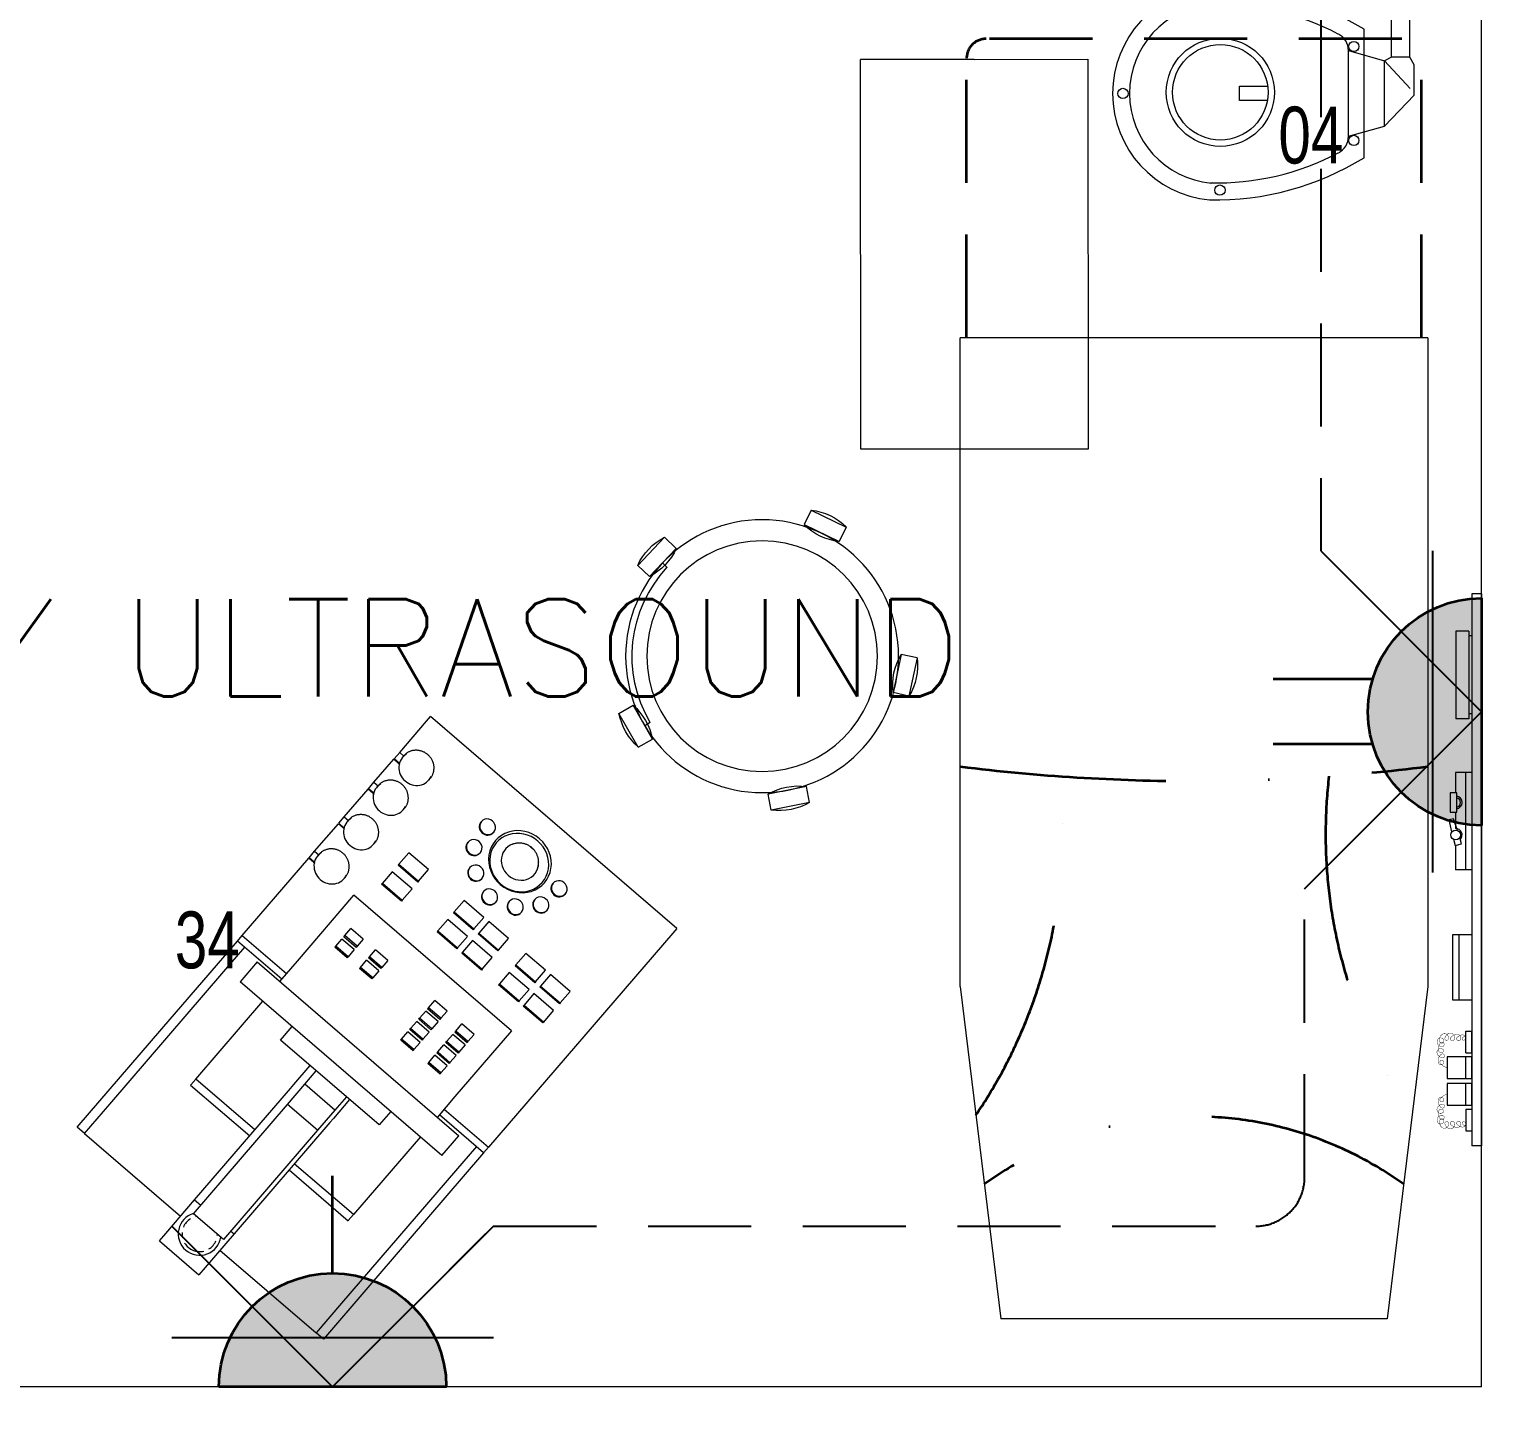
# Model space of a CAD drawing. Header units: inches. Extents: x -12418 to 57169, y -29325 to 19878.
# Drawn here: x 33714 to 35955, y -10251 to -8127 of the extents above; entities that cross this region are included whole.
import ezdxf
from ezdxf import colors
from ezdxf.entities.mleader import LeaderData, LeaderLine
from ezdxf.enums import TextEntityAlignment as Align
from ezdxf.math import Vec2, Vec3

# ---------------------------------------------------------------- set-up
doc = ezdxf.new("R2010")
doc.units = ezdxf.units.IN
doc.header["$LTSCALE"] = 25
doc.header["$MEASUREMENT"] = 0
for name, pattern in [('00-Ground Floor$0$HIDDEN', [9.525, 6.35, -3.175]), ('DASHDOT', [25.4, 12.7, -6.35, 0, -6.35]), ('HIDDEN', [9.525, 6.35, -3.175])]:
    doc.linetypes.add(name, pattern=pattern)
doc.layers.get('0').update_dxf_attribs({"color": 8})
doc.layers.get('Defpoints').update_dxf_attribs({"color": 8})
for name, color, linetype, lineweight in [('00-Ground Floor$0$72_EGR_BASE_TEXT', 252, 'Continuous', 5), ('00-Ground Floor$0$72_EGR_EQP_TAG', 142, 'Continuous', 5), ('00-Ground Floor$0$LOADING', 253, 'Continuous', 5), ('00-Ground Floor$0$Walls', 251, 'Continuous', 5), ('E-LITE-CLNG-CNDT', 6, 'DASHDOT', 35), ('E-LITE-EXIT-NUMB', 6, 'Continuous', 25), ('E-POWR-FLOR-CNDT', 6, 'HIDDEN', 25), ('E-POWR-TEXT @ 100', 6, 'Continuous', 25), ('E-POWR-WALL @ 100', 4, 'Continuous', 35)]:
    doc.layers.add(name, color=color, linetype=linetype, lineweight=lineweight)
doc.styles.add('00-Ground Floor$0$SIMPLEX', font='SIMPLEX.shx', dxfattribs={"height": 150})
doc.styles.add('00-Ground Floor$0$X3G_ENTITY_257CFD', font='swisscl.ttf', dxfattribs={"height": 200})
doc.styles.add('DC_Elc_Romans', font='elc_romans.shx', dxfattribs={"width": 0.7})
doc.styles.add('DC_Simplex', font='SIMPLEX.shx', dxfattribs={"width": 0.7})

# ---------------------------------------------------------------- blocks, each defined once
blk = doc.blocks.new('00-Ground Floor$0$ME15657-P')
for p, q in [((0.04, 0.8841), (-0.04, 0.8841)), ((-0.04, 0.8691), (-0.04, 0.8841)), ((0.04, 0.8841), (0.04, 0.8691)), ((-0.04, 0.8009), (-0.04, 0.8691)), ((0.04, 0.8691), (0.04, 0.8009)), ((-0.25, 0.6341), (-0.25, 0.8341)), ((-0.25, 0.8341), (-0.235, 0.8341)), ((-0.04, 0.8341), (-0.235, 0.8341)), ((-0.235, 0.7741), (-0.235, 0.8341)), ((0.235, 0.8341), (0.04, 0.8341)), ((0.235, 0.8341), (0.235, 0.7741)), ((0.235, 0.8341), (0.25, 0.8341)), ((0.25, 0.8341), (0.25, 0.6341)), ((-0.0335, 0.5963), (-0.0335, 0.8182)), ((-0.0335, 0.8182), (0.0275, 0.8182)), ((0.0275, 0.8182), (0.0275, 0.5963)), ((-0.04, 0.5746), (-0.04, 0.8009)), ((-0.0335, 0.8009), (-0.04, 0.8009)), ((0.04, 0.8009), (0.0275, 0.8009)), ((0.04, 0.8009), (0.04, 0.5746)), ((-0.235, 0.5052), (-0.235, 0.7741)), ((0.235, 0.7741), (0.235, 0.5052)), ((-0.04, 0.671), (-0.16, 0.671)), ((-0.16, 0.6707), (-0.16, 0.671)), ((-0.16, 0.6587), (-0.16, 0.6707)), ((-0.16, 0.5007), (-0.16, 0.6587)), ((-0.16, 0.6587), (-0.04, 0.6587)), ((0.16, 0.671), (0.04, 0.671)), ((0.04, 0.6587), (0.16, 0.6587)), ((0.16, 0.671), (0.16, 0.6707)), ((0.16, 0.6707), (0.16, 0.6587)), ((0.16, 0.6587), (0.16, 0.5007)), ((-0.25, 0.4559), (-0.25, 0.6341)), ((0.25, 0.6341), (0.25, 0.4559)), ((-0.0335, 0.5553), (-0.0335, 0.5963)), ((-0.0335, 0.5963), (0.0275, 0.5963)), ((0.0275, 0.5963), (0.0275, 0.5553)), ((-0.04, 0.5665), (-0.04, 0.5746)), ((-0.04, 0.5283), (-0.04, 0.5665)), ((0.04, 0.5746), (0.04, 0.5665)), ((0.04, 0.5665), (0.04, 0.5283)), ((-0.0335, 0.5283), (-0.0335, 0.5553)), ((-0.0335, 0.5553), (0.0275, 0.5553)), ((0.0275, 0.5553), (0.0275, 0.5283)), ((-0.1, 0.5007), (-0.1, 0.5283)), ((-0.1, 0.5283), (0.1, 0.5283)), ((0.1, 0.5283), (0.1, 0.5007)), ((-0.235, 0.4556), (-0.235, 0.5052)), ((-0.2039, 0.5007), (0.2061, 0.5007)), ((-0.2039, 0.5007), (-0.2039, 0.4607)), ((0.2061, 0.4607), (0.2061, 0.5007)), ((0.235, 0.5052), (0.235, 0.4556)), ((-0.25, 0.4445), (-0.25, 0.4559)), ((-0.25, 0.4559), (-0.16, 0.4559)), ((0.2061, 0.4607), (-0.2039, 0.4607)), ((-0.16, 0.4191), (-0.16, 0.4606)), ((0.16, 0.4606), (0.16, 0.4191)), ((0.16, 0.4559), (0.25, 0.4559)), ((0.25, 0.4559), (0.25, 0.4445)), ((-0.25, 0.0096), (-0.25, 0.4445)), ((-0.16, 0.4445), (-0.25, 0.4445)), ((0.25, 0.4445), (0.16, 0.4445)), ((0.25, 0.4445), (0.25, 0.2877)), ((-0.16, 0.2855), (-0.16, 0.4191)), ((-0.12, 0.4055), (-0.12, 0.4076)), ((-0.12, 0.4076), (-0.095, 0.4076)), ((-0.12, 0.391), (-0.12, 0.4055)), ((-0.12, 0.4055), (-0.095, 0.4055)), ((-0.095, 0.4076), (-0.095, 0.4055)), ((-0.095, 0.4055), (-0.095, 0.391)), ((-0.065, 0.4055), (-0.065, 0.4076)), ((-0.065, 0.4076), (-0.04, 0.4076)), ((-0.065, 0.391), (-0.065, 0.4055)), ((-0.065, 0.4055), (-0.04, 0.4055)), ((-0.04, 0.4076), (-0.04, 0.4055)), ((-0.04, 0.4055), (-0.04, 0.391)), ((0.16, 0.4191), (0.16, 0.2855)), ((-0.12, 0.391), (-0.095, 0.391)), ((-0.12, 0.3843), (-0.12, 0.3864)), ((-0.12, 0.3864), (-0.095, 0.3864)), ((-0.12, 0.3698), (-0.12, 0.3843)), ((-0.12, 0.3843), (-0.095, 0.3843)), ((-0.095, 0.3864), (-0.095, 0.3843)), ((-0.095, 0.3843), (-0.095, 0.3698)), ((-0.065, 0.391), (-0.04, 0.391)), ((-0.065, 0.3843), (-0.065, 0.3864)), ((-0.065, 0.3864), (-0.04, 0.3864)), ((-0.065, 0.3698), (-0.065, 0.3843)), ((-0.065, 0.3843), (-0.04, 0.3843)), ((-0.04, 0.3864), (-0.04, 0.3843)), ((-0.04, 0.3843), (-0.04, 0.3698)), ((-0.12, 0.3698), (-0.095, 0.3698)), ((-0.12, 0.3631), (-0.12, 0.3652)), ((-0.12, 0.3652), (-0.095, 0.3652)), ((-0.12, 0.3486), (-0.12, 0.3631)), ((-0.12, 0.3631), (-0.095, 0.3631)), ((-0.095, 0.3652), (-0.095, 0.3631)), ((-0.095, 0.3631), (-0.095, 0.3486)), ((-0.065, 0.3698), (-0.04, 0.3698)), ((-0.065, 0.3631), (-0.065, 0.3652)), ((-0.065, 0.3652), (-0.04, 0.3652)), ((-0.065, 0.3486), (-0.065, 0.3631)), ((-0.065, 0.3631), (-0.04, 0.3631)), ((-0.04, 0.3652), (-0.04, 0.3631)), ((-0.04, 0.3631), (-0.04, 0.3486)), ((0.055, 0.3631), (0.055, 0.3652)), ((0.055, 0.3652), (0.08, 0.3652)), ((0.055, 0.3486), (0.055, 0.3631)), ((0.055, 0.3631), (0.08, 0.3631)), ((0.08, 0.3652), (0.08, 0.3631)), ((0.08, 0.3631), (0.08, 0.3486)), ((0.105, 0.3631), (0.105, 0.3652)), ((0.105, 0.3652), (0.13, 0.3652)), ((0.105, 0.3486), (0.105, 0.3631)), ((0.105, 0.3631), (0.13, 0.3631)), ((0.13, 0.3652), (0.13, 0.3631)), ((0.13, 0.3631), (0.13, 0.3486)), ((-0.12, 0.3486), (-0.095, 0.3486)), ((-0.12, 0.3418), (-0.12, 0.344)), ((-0.12, 0.344), (-0.095, 0.344)), ((-0.12, 0.3274), (-0.12, 0.3418)), ((-0.12, 0.3418), (-0.095, 0.3418)), ((-0.095, 0.344), (-0.095, 0.3418)), ((-0.095, 0.3418), (-0.095, 0.3274)), ((-0.065, 0.3486), (-0.04, 0.3486)), ((-0.065, 0.3418), (-0.065, 0.344)), ((-0.065, 0.344), (-0.04, 0.344)), ((-0.065, 0.3274), (-0.065, 0.3418)), ((-0.065, 0.3418), (-0.04, 0.3418)), ((-0.04, 0.344), (-0.04, 0.3418)), ((-0.04, 0.3418), (-0.04, 0.3274)), ((0.055, 0.3486), (0.08, 0.3486)), ((0.055, 0.3418), (0.055, 0.344)), ((0.055, 0.344), (0.08, 0.344)), ((0.055, 0.3274), (0.055, 0.3418)), ((0.055, 0.3418), (0.08, 0.3418)), ((0.08, 0.344), (0.08, 0.3418)), ((0.08, 0.3418), (0.08, 0.3274)), ((0.105, 0.3486), (0.13, 0.3486)), ((0.105, 0.3418), (0.105, 0.344)), ((0.105, 0.344), (0.13, 0.344)), ((0.105, 0.3274), (0.105, 0.3418)), ((0.105, 0.3418), (0.13, 0.3418)), ((0.13, 0.344), (0.13, 0.3418)), ((0.13, 0.3418), (0.13, 0.3274)), ((-0.12, 0.3274), (-0.095, 0.3274)), ((-0.065, 0.3274), (-0.04, 0.3274)), ((0.055, 0.3274), (0.08, 0.3274)), ((0.105, 0.3274), (0.13, 0.3274)), ((-0.16, 0.2855), (0.16, 0.2855)), ((0.1882, 0.276), (0.1882, 0.2729)), ((0.2372, 0.2879), (0.2394, 0.2877)), ((0.2381, 0.2867), (0.2394, 0.2868)), ((0.2394, 0.2877), (0.25, 0.2877)), ((0.2394, 0.2868), (0.25, 0.2868)), ((0.25, 0.2737), (0.2406, 0.2737)), ((0.2418, 0.2729), (0.2418, 0.276)), ((0.25, 0.2876), (0.25, 0.2867)), ((0.25, 0.2868), (0.25, 0.2737)), ((0.25, 0.2737), (0.25, 0.2177)), ((-0.1888, 0.2448), (-0.1488, 0.2448)), ((-0.1888, 0.243), (-0.1888, 0.2448)), ((-0.1488, 0.243), (-0.1888, 0.243)), ((-0.1888, 0.243), (-0.1888, 0.2196)), ((-0.1488, 0.243), (-0.1488, 0.2448)), ((-0.1488, 0.2196), (-0.1488, 0.243)), ((-0.1388, 0.2448), (-0.0988, 0.2448)), ((-0.1388, 0.243), (-0.1388, 0.2448)), ((-0.0988, 0.243), (-0.1388, 0.243)), ((-0.1388, 0.243), (-0.1388, 0.2196)), ((-0.0988, 0.243), (-0.0988, 0.2448)), ((-0.0988, 0.2196), (-0.0988, 0.243)), ((-0.0638, 0.2448), (-0.0238, 0.2448)), ((-0.0638, 0.243), (-0.0638, 0.2448)), ((-0.0238, 0.243), (-0.0638, 0.243)), ((-0.0638, 0.243), (-0.0638, 0.2196)), ((-0.0238, 0.243), (-0.0238, 0.2448)), ((-0.0238, 0.2196), (-0.0238, 0.243)), ((-0.0138, 0.2448), (0.0262, 0.2448)), ((-0.0138, 0.243), (-0.0138, 0.2448)), ((0.0262, 0.243), (-0.0138, 0.243)), ((-0.0138, 0.243), (-0.0138, 0.2196)), ((0.0262, 0.243), (0.0262, 0.2448)), ((0.0262, 0.2196), (0.0262, 0.243)), ((0.0988, 0.2448), (0.1388, 0.2448)), ((0.0988, 0.243), (0.0988, 0.2448)), ((0.1388, 0.243), (0.0988, 0.243)), ((0.0988, 0.243), (0.0988, 0.2196)), ((0.1388, 0.243), (0.1388, 0.2448)), ((0.1388, 0.2196), (0.1388, 0.243)), ((-0.1888, 0.2196), (-0.1488, 0.2196)), ((-0.1888, 0.206), (-0.1488, 0.206)), ((-0.1888, 0.2042), (-0.1888, 0.206)), ((-0.1488, 0.2042), (-0.1888, 0.2042)), ((-0.1888, 0.2042), (-0.1888, 0.1809)), ((-0.1488, 0.2042), (-0.1488, 0.206)), ((-0.1488, 0.1809), (-0.1488, 0.2042)), ((-0.1388, 0.2196), (-0.0988, 0.2196)), ((-0.1388, 0.206), (-0.0988, 0.206)), ((-0.1388, 0.2042), (-0.1388, 0.206)), ((-0.0988, 0.2042), (-0.1388, 0.2042)), ((-0.1388, 0.2042), (-0.1388, 0.1809)), ((-0.0988, 0.2042), (-0.0988, 0.206)), ((-0.0988, 0.1809), (-0.0988, 0.2042)), ((-0.0638, 0.2196), (-0.0238, 0.2196)), ((-0.0638, 0.206), (-0.0238, 0.206)), ((-0.0638, 0.2042), (-0.0638, 0.206)), ((-0.0238, 0.2042), (-0.0638, 0.2042)), ((-0.0638, 0.2042), (-0.0638, 0.1809)), ((-0.0238, 0.2042), (-0.0238, 0.206)), ((-0.0238, 0.1809), (-0.0238, 0.2042)), ((-0.0138, 0.2196), (0.0262, 0.2196)), ((-0.0138, 0.206), (0.0262, 0.206)), ((-0.0138, 0.2042), (-0.0138, 0.206)), ((0.0262, 0.2042), (-0.0138, 0.2042)), ((-0.0138, 0.2042), (-0.0138, 0.1809)), ((0.0262, 0.2042), (0.0262, 0.206)), ((0.0262, 0.1809), (0.0262, 0.2042)), ((0.0988, 0.2196), (0.1388, 0.2196)), ((0.0988, 0.206), (0.1388, 0.206)), ((0.0988, 0.2042), (0.0988, 0.206)), ((0.1388, 0.2042), (0.0988, 0.2042)), ((0.0988, 0.2042), (0.0988, 0.1809)), ((0.1388, 0.2042), (0.1388, 0.206)), ((0.1388, 0.1809), (0.1388, 0.2042)), ((0.1882, 0.2064), (0.1882, 0.2033)), ((0.2375, 0.2178), (0.2394, 0.2177)), ((0.2385, 0.2167), (0.2394, 0.2168)), ((0.2394, 0.2177), (0.25, 0.2177)), ((0.2394, 0.2168), (0.25, 0.2168)), ((0.25, 0.2037), (0.2406, 0.2037)), ((0.2418, 0.2033), (0.2418, 0.2064)), ((0.25, 0.2168), (0.25, 0.2037)), ((0.25, 0.2037), (0.25, 0.1476)), ((-0.1888, 0.1809), (-0.1488, 0.1809)), ((-0.1388, 0.1809), (-0.0988, 0.1809)), ((-0.0638, 0.1809), (-0.0238, 0.1809)), ((-0.0138, 0.1809), (0.0262, 0.1809)), ((0.0988, 0.1809), (0.1388, 0.1809)), ((-0.0525, 0.1379), (-0.0525, 0.1369)), ((-0.0275, 0.1369), (-0.0275, 0.1379)), ((-0.0125, 0.1519), (-0.0125, 0.1509)), ((0.0125, 0.1509), (0.0125, 0.1519)), ((0.0275, 0.1379), (0.0275, 0.1369)), ((0.0525, 0.1369), (0.0525, 0.1379)), ((0.1882, 0.1365), (0.1882, 0.1333)), ((0.2376, 0.1478), (0.2394, 0.1476)), ((0.2385, 0.1467), (0.2394, 0.1467)), ((0.2394, 0.1476), (0.25, 0.1476)), ((0.2394, 0.1467), (0.25, 0.1467)), ((0.2418, 0.1333), (0.2418, 0.1365)), ((0.25, 0.1475), (0.25, 0.1466)), ((0.25, 0.1467), (0.25, 0.1336)), ((0.25, 0.1336), (0.2406, 0.1336)), ((0.25, 0.1336), (0.25, 0.087)), ((-0.0803, 0.1099), (-0.0803, 0.1089)), ((-0.0553, 0.1089), (-0.0553, 0.1099)), ((0.0553, 0.1099), (0.0553, 0.1089)), ((0.0803, 0.1089), (0.0803, 0.1099)), ((-0.0853, 0.0726), (-0.0853, 0.0715)), ((-0.0603, 0.0715), (-0.0603, 0.0726)), ((0.0603, 0.0726), (0.0603, 0.0715)), ((0.0853, 0.0715), (0.0853, 0.0726)), ((0.1882, 0.0758), (0.1882, 0.0727)), ((0.2376, 0.0872), (0.2394, 0.087)), ((0.2385, 0.0861), (0.2394, 0.0861)), ((0.2394, 0.087), (0.25, 0.087)), ((0.2394, 0.0861), (0.25, 0.0861)), ((0.25, 0.073), (0.2406, 0.073)), ((0.2418, 0.0727), (0.2418, 0.0758)), ((0.25, 0.0869), (0.25, 0.086)), ((0.25, 0.0861), (0.25, 0.073)), ((0.25, 0.073), (0.25, 0.0096)), ((-0.25, 0), (-0.25, 0.0096)), ((-0.25, 0), (0.25, 0)), ((0.25, 0.0096), (0.25, 0))]:
    blk.add_line(p, q)
at = {"flags": 128}
for points in [[(0.1882, 0.2729), (0.1883, 0.2718), (0.1883, 0.2708), (0.1884, 0.2698), (0.1886, 0.2688), (0.1888, 0.2678), (0.189, 0.2668), (0.1893, 0.2658), (0.1896, 0.2648), (0.19, 0.2638), (0.1904, 0.2629), (0.1909, 0.262), (0.1913, 0.261), (0.1919, 0.2602), (0.1924, 0.2593), (0.193, 0.2584), (0.1936, 0.2576), (0.1943, 0.2568), (0.195, 0.256), (0.1957, 0.2553), (0.1965, 0.2546), (0.1973, 0.2539), (0.1981, 0.2532), (0.1989, 0.2526), (0.1998, 0.252), (0.2007, 0.2515), (0.2016, 0.251), (0.2025, 0.2505), (0.2035, 0.25), (0.2044, 0.2496), (0.2054, 0.2492), (0.2064, 0.2489), (0.2074, 0.2486), (0.2084, 0.2483), (0.2095, 0.2481), (0.2105, 0.2479), (0.2116, 0.2478), (0.2126, 0.2477), (0.2137, 0.2476), (0.2147, 0.2476), (0.215, 0.2476)], [(0.215, 0.2476), (0.2161, 0.2476), (0.2171, 0.2476), (0.2182, 0.2477), (0.2192, 0.2479), (0.2203, 0.248), (0.2213, 0.2483), (0.2223, 0.2485), (0.2233, 0.2488), (0.2243, 0.2491), (0.2253, 0.2495), (0.2263, 0.2499), (0.2272, 0.2503), (0.2282, 0.2508), (0.2291, 0.2513), (0.23, 0.2519), (0.2308, 0.2525), (0.2317, 0.2531), (0.2325, 0.2537), (0.2333, 0.2544), (0.2341, 0.2551), (0.2348, 0.2558), (0.2355, 0.2566), (0.2362, 0.2574), (0.2368, 0.2582), (0.2374, 0.2591), (0.238, 0.2599), (0.2385, 0.2608), (0.239, 0.2617), (0.2395, 0.2626), (0.2399, 0.2636), (0.2403, 0.2645), (0.2406, 0.2655), (0.2409, 0.2665), (0.2411, 0.2675), (0.2414, 0.2685), (0.2415, 0.2695), (0.2416, 0.2705), (0.2417, 0.2716), (0.2418, 0.2726), (0.2418, 0.2729)], [(0.1882, 0.2033), (0.1883, 0.2023), (0.1883, 0.2012), (0.1884, 0.2002), (0.1886, 0.1992), (0.1888, 0.1982), (0.189, 0.1972), (0.1893, 0.1962), (0.1896, 0.1952), (0.19, 0.1943), (0.1904, 0.1933), (0.1909, 0.1924), (0.1913, 0.1915), (0.1919, 0.1906), (0.1924, 0.1897), (0.193, 0.1889), (0.1936, 0.188), (0.1943, 0.1872), (0.195, 0.1865), (0.1957, 0.1857), (0.1965, 0.185), (0.1973, 0.1843), (0.1981, 0.1837), (0.1989, 0.183), (0.1998, 0.1825), (0.2007, 0.1819), (0.2016, 0.1814), (0.2025, 0.1809), (0.2035, 0.1804), (0.2044, 0.18), (0.2054, 0.1797), (0.2064, 0.1793), (0.2074, 0.179), (0.2084, 0.1787), (0.2095, 0.1785), (0.2105, 0.1783), (0.2116, 0.1782), (0.2126, 0.1781), (0.2137, 0.178), (0.2147, 0.178), (0.215, 0.178)], [(0.215, 0.178), (0.2161, 0.178), (0.2171, 0.178), (0.2182, 0.1781), (0.2192, 0.1783), (0.2203, 0.1785), (0.2213, 0.1787), (0.2223, 0.1789), (0.2233, 0.1792), (0.2243, 0.1796), (0.2253, 0.1799), (0.2263, 0.1803), (0.2272, 0.1808), (0.2282, 0.1812), (0.2291, 0.1818), (0.23, 0.1823), (0.2308, 0.1829), (0.2317, 0.1835), (0.2325, 0.1841), (0.2333, 0.1848), (0.2341, 0.1855), (0.2348, 0.1863), (0.2355, 0.187), (0.2362, 0.1878), (0.2368, 0.1886), (0.2374, 0.1895), (0.238, 0.1903), (0.2385, 0.1912), (0.239, 0.1921), (0.2395, 0.1931), (0.2399, 0.194), (0.2403, 0.195), (0.2406, 0.1959), (0.2409, 0.1969), (0.2411, 0.1979), (0.2414, 0.1989), (0.2415, 0.1999), (0.2416, 0.201), (0.2417, 0.202), (0.2418, 0.203), (0.2418, 0.2033)], [(0.1882, 0.1333), (0.1883, 0.1323), (0.1883, 0.1313), (0.1884, 0.1303), (0.1886, 0.1292), (0.1888, 0.1282), (0.189, 0.1272), (0.1893, 0.1262), (0.1896, 0.1253), (0.19, 0.1243), (0.1904, 0.1234), (0.1909, 0.1224), (0.1913, 0.1215), (0.1919, 0.1206), (0.1924, 0.1198), (0.193, 0.1189), (0.1936, 0.1181), (0.1943, 0.1173), (0.195, 0.1165), (0.1957, 0.1158), (0.1965, 0.1151), (0.1973, 0.1144), (0.1981, 0.1137), (0.1989, 0.1131), (0.1998, 0.1125), (0.2007, 0.112), (0.2016, 0.1114), (0.2025, 0.1109), (0.2035, 0.1105), (0.2044, 0.1101), (0.2054, 0.1097), (0.2064, 0.1094), (0.2074, 0.1091), (0.2084, 0.1088), (0.2095, 0.1086), (0.2105, 0.1084), (0.2116, 0.1082), (0.2126, 0.1081), (0.2137, 0.1081), (0.2147, 0.108), (0.215, 0.108)], [(0.215, 0.108), (0.2161, 0.108), (0.2171, 0.1081), (0.2182, 0.1082), (0.2192, 0.1083), (0.2203, 0.1085), (0.2213, 0.1087), (0.2223, 0.109), (0.2233, 0.1093), (0.2243, 0.1096), (0.2253, 0.11), (0.2263, 0.1104), (0.2272, 0.1108), (0.2282, 0.1113), (0.2291, 0.1118), (0.23, 0.1124), (0.2308, 0.1129), (0.2317, 0.1135), (0.2325, 0.1142), (0.2333, 0.1149), (0.2341, 0.1156), (0.2348, 0.1163), (0.2355, 0.1171), (0.2362, 0.1179), (0.2368, 0.1187), (0.2374, 0.1195), (0.238, 0.1204), (0.2385, 0.1213), (0.239, 0.1222), (0.2395, 0.1231), (0.2399, 0.1241), (0.2403, 0.125), (0.2406, 0.126), (0.2409, 0.127), (0.2411, 0.128), (0.2414, 0.129), (0.2415, 0.13), (0.2416, 0.131), (0.2417, 0.132), (0.2418, 0.1331), (0.2418, 0.1333)], [(-0.0266, 0.0675), (-0.026, 0.0664), (-0.0253, 0.0654), (-0.0246, 0.0644), (-0.0239, 0.0634), (-0.0231, 0.0624), (-0.0224, 0.0615), (-0.0215, 0.0606), (-0.0207, 0.0598), (-0.0198, 0.0589), (-0.0189, 0.0582), (-0.018, 0.0575), (-0.017, 0.0568), (-0.016, 0.0561), (-0.015, 0.0555), (-0.014, 0.055), (-0.013, 0.0544), (-0.0119, 0.054), (-0.0109, 0.0535), (-0.0098, 0.0531), (-0.0087, 0.0528), (-0.0076, 0.0525), (-0.0065, 0.0522), (-0.0054, 0.052), (-0.0043, 0.0518), (-0.0032, 0.0517), (-0.0021, 0.0516), (-0.001, 0.0515), (0, 0.0515)], [(0, 0.0515), (0.0011, 0.0515), (0.0022, 0.0516), (0.0034, 0.0517), (0.0045, 0.0518), (0.0056, 0.052), (0.0067, 0.0522), (0.0078, 0.0525), (0.0089, 0.0528), (0.0099, 0.0532), (0.011, 0.0536), (0.0121, 0.054), (0.0131, 0.0545), (0.0141, 0.055), (0.0152, 0.0556), (0.0161, 0.0562), (0.0171, 0.0569), (0.0181, 0.0575), (0.019, 0.0583), (0.0199, 0.059), (0.0208, 0.0599), (0.0216, 0.0607), (0.0225, 0.0616), (0.0232, 0.0625), (0.024, 0.0635), (0.0247, 0.0645), (0.0254, 0.0655), (0.026, 0.0666), (0.0266, 0.0675)], [(0.1882, 0.0727), (0.1883, 0.0717), (0.1883, 0.0706), (0.1884, 0.0696), (0.1886, 0.0686), (0.1888, 0.0676), (0.189, 0.0666), (0.1893, 0.0656), (0.1896, 0.0646), (0.19, 0.0637), (0.1904, 0.0627), (0.1909, 0.0618), (0.1913, 0.0609), (0.1919, 0.06), (0.1924, 0.0591), (0.193, 0.0583), (0.1936, 0.0574), (0.1943, 0.0566), (0.195, 0.0559), (0.1957, 0.0551), (0.1965, 0.0544), (0.1973, 0.0537), (0.1981, 0.0531), (0.1989, 0.0525), (0.1998, 0.0519), (0.2007, 0.0513), (0.2016, 0.0508), (0.2025, 0.0503), (0.2035, 0.0499), (0.2044, 0.0494), (0.2054, 0.0491), (0.2064, 0.0487), (0.2074, 0.0484), (0.2084, 0.0482), (0.2095, 0.0479), (0.2105, 0.0477), (0.2116, 0.0476), (0.2126, 0.0475), (0.2137, 0.0474), (0.2147, 0.0474), (0.215, 0.0474)], [(0.215, 0.0474), (0.2161, 0.0474), (0.2171, 0.0475), (0.2182, 0.0476), (0.2192, 0.0477), (0.2203, 0.0479), (0.2213, 0.0481), (0.2223, 0.0483), (0.2233, 0.0486), (0.2243, 0.049), (0.2253, 0.0493), (0.2263, 0.0497), (0.2272, 0.0502), (0.2282, 0.0507), (0.2291, 0.0512), (0.23, 0.0517), (0.2308, 0.0523), (0.2317, 0.0529), (0.2325, 0.0536), (0.2333, 0.0542), (0.2341, 0.0549), (0.2348, 0.0557), (0.2355, 0.0564), (0.2362, 0.0572), (0.2368, 0.058), (0.2374, 0.0589), (0.238, 0.0597), (0.2385, 0.0606), (0.239, 0.0615), (0.2395, 0.0625), (0.2399, 0.0634), (0.2403, 0.0644), (0.2406, 0.0653), (0.2409, 0.0663), (0.2411, 0.0673), (0.2414, 0.0683), (0.2415, 0.0693), (0.2416, 0.0704), (0.2417, 0.0714), (0.2418, 0.0724), (0.2418, 0.0727)]]:
    blk.add_lwpolyline(points, dxfattribs=at)
for radius, start, end in [(0.033, 90, 212.0544), (0.0272, 90, 144), (0.0272, 126, 144), (0.033, 327.3076, 90), (0.0272, 72, 90), (0.0272, 36, 54), (0.0272, 162, 198), (0.0272, 180, 198), (0.0272, 0, 18), (0.0272, 342, 18), (0.0272, 216, 221.6097), (0.0272, 318.3903, 324), (0.0272, 318.3903, 324)]:
    blk.add_arc((0, 0.8355), radius, start, end)
for centre, major_axis, start_param, end_param in [((0.215, 0.276), (0.0268, 0), 1.570796, 3.401412), ((0.215, 0.276), (0.0268, 0), 5.969026, 7.853982), ((0.215, 0.2064), (0.0268, 0), 1.570796, 3.401412), ((0.215, 0.2064), (0.0268, 0), 5.969026, 7.853982), ((0, 0.1519), (0.0125, 0), 1.570796, 3.141593), ((0, 0.1509), (0.0125, 0), 1.570796, 4.712389), ((0, 0.1519), (0.0125, 0), 0, 1.570796), ((0, 0.1509), (0.0125, 0), 4.712389, 7.853982), ((0.215, 0.1365), (0.0268, 0), 1.570796, 3.401412), ((0.215, 0.1365), (0.0268, 0), 5.969026, 7.853982), ((-0.04, 0.1379), (0.0125, 0), 1.570796, 3.141593), ((-0.04, 0.1369), (0.0125, 0), 1.570796, 4.712389), ((-0.04, 0.1379), (0.0125, 0), 0, 1.570796), ((-0.04, 0.1369), (0.0125, 0), 4.712389, 7.853982), ((0.04, 0.1379), (0.0125, 0), 1.570796, 3.141593), ((0.04, 0.1369), (0.0125, 0), 1.570796, 4.712389), ((0.04, 0.1379), (0.0125, 0), 0, 1.570796), ((0.04, 0.1369), (0.0125, 0), 4.712389, 7.853982), ((-0.0678, 0.1099), (0.0125, 0), 1.570796, 3.141593), ((-0.0678, 0.1089), (0.0125, 0), 1.570796, 4.712389), ((-0.0678, 0.1099), (0.0125, 0), 0, 1.570796), ((-0.0678, 0.1089), (0.0125, 0), 4.712389, 7.853982), ((0, 0.0797), (-0.0497, 0), 4.712389, 7.853982), ((0, 0.0815), (-0.0467, 0), 4.712389, 7.853982), ((0, 0.0797), (0.0497, 0), 4.712389, 7.853982), ((0, 0.0815), (0.0467, 0), 4.712389, 7.853982), ((0.0678, 0.1099), (0.0125, 0), 1.570796, 3.141593), ((0.0678, 0.1089), (0.0125, 0), 1.570796, 4.712389), ((0.0678, 0.1099), (0.0125, 0), 0, 1.570796), ((0.0678, 0.1089), (-0.0125, 0), 1.570796, 4.712389), ((0, 0.0797), (0.0296, 0), 1.570796, 3.926991), ((0, 0.0797), (0.0296, 0), 5.497787, 7.853982), ((0.215, 0.0758), (0.0268, 0), 1.570796, 3.401412), ((0.215, 0.0758), (0.0268, 0), 5.969026, 7.853982), ((-0.0728, 0.0726), (0.0125, 0), 1.570796, 3.141593), ((-0.0728, 0.0715), (0.0125, 0), 1.570796, 4.712389), ((-0.0728, 0.0726), (0.0125, 0), 0, 1.570796), ((-0.0728, 0.0715), (0.0125, 0), 4.712389, 7.853982), ((0.0728, 0.0726), (0.0125, 0), 1.570796, 3.141593), ((0.0728, 0.0715), (0.0125, 0), 1.570796, 4.712389), ((0.0728, 0.0726), (0.0125, 0), 0, 1.570796), ((0.0728, 0.0715), (0.0125, 0), 4.712389, 7.853982), ((0, 0.0797), (0.0296, 0), 4.624442, 4.652361), ((0, 0.0797), (0.0296, 0), 4.672724, 4.712389), ((0, 0.0797), (0.0296, 0), 4.712389, 4.752054), ((0, 0.0797), (0.0296, 0), 4.772417, 4.800336)]:
    blk.add_ellipse(centre, major_axis=major_axis, ratio=0.93358, start_param=start_param, end_param=end_param)
blk = doc.blocks.new('00-Ground Floor$0$stool')
at = {"layer": '00-Ground Floor$0$LOADING', "extrusion": (-2.75759e-10, 1.16581e-09, -1)}
for p, q in [((-948652.5, -390196.8, 0), (-948663.4, -390219.3, 0)), ((-948652.5, -390196.8, 0), (-948598.5, -390222.9, 0)), ((-948878.2, -390238.5, 0), (-948919.5, -390282, 0)), ((-948860.1, -390255.8, 0), (-948878.2, -390238.5, 0)), ((-948663.4, -390219.3, 0), (-948609.4, -390245.4, 0)), ((-948598.5, -390222.9, 0), (-948609.4, -390245.4, 0)), ((-948860.1, -390255.8, 0), (-948901.4, -390299.3, 0)), ((-948901.4, -390299.3, 0), (-948919.5, -390282, 0)), ((-948873.9, -390285, 0), (-948881.2, -390278.1, 0)), ((-948513.8, -390419.2, 0), (-948526.3, -390477.8, 0)), ((-948489.4, -390424.4, 0), (-948513.8, -390419.2, 0)), ((-948489.4, -390424.4, 0), (-948501.9, -390483.1, 0)), ((-948501.9, -390483.1, 0), (-948526.3, -390477.8, 0)), ((-948948.3, -390509.7, 0), (-948926.6, -390497.2, 0)), ((-948896.8, -390549.3, 0), (-948926.6, -390497.2, 0)), ((-948918.5, -390561.7, 0), (-948948.3, -390509.7, 0)), ((-948900.1, -390523.6, 0), (-948908.7, -390528.7, 0)), ((-948918.5, -390561.7, 0), (-948896.8, -390549.3, 0)), ((-948659.8, -390622.4, 0), (-948718.7, -390634, 0)), ((-948713.9, -390658.5, 0), (-948718.7, -390634, 0)), ((-948655, -390646.9, 0), (-948659.8, -390622.4, 0)), ((-948655, -390646.9, 0), (-948713.9, -390658.5, 0))]:
    blk.add_line(p, q, dxfattribs=at)
for radius in [210, 177.5]:
    blk.add_circle((948728, -390421.7, 0), radius, dxfattribs=at)
for centre, radius, start, end in [((948663.6, -390288.6, 0), 92.5, 96.8567, 134.706), ((948835.4, -390320.6, 0), 92.5, 24.6225, 62.4718), ((948598.3, -390153.6, 0), 92.5, 276.8567, 314.706), ((948944.1, -390217.2, 0), 92.5, 204.6225, 242.4718), ((948728, -390421.7, 0), 200, 329.385, 43.147), ((948434.5, -390466.8, 0), 92.5, 353.1232, 30.9725), ((948581.2, -390435.5, 0), 92.5, 173.1232, 210.9725), ((948987.6, -390566.7, 0), 92.5, 131.2934, 169.1427), ((948857.4, -390492.2, 0), 92.5, 311.2934, 349.1427), ((948672.4, -390714, 0), 92.5, 59.9688, 97.8181), ((948701.3, -390566.9, 0), 92.5, 239.9688, 277.8181)]:
    blk.add_arc(centre, radius, start, end, dxfattribs=at)
blk = doc.blocks.new('00-Ground Floor$0$mobile light')
at = {"layer": '00-Ground Floor$0$LOADING'}
for p, q in [((1885.1, -497.29), (1883.78, -497.56)), ((1887.04, -497.59), (1885.1, -497.29)), ((1923.94, -497.59), (1925.88, -497.29)), ((1925.88, -497.29), (1927.2, -497.56)), ((1882.58, -498.29), (1882.35, -499.8)), ((1882.58, -498.29), (1885.78, -498.78)), ((1883.78, -497.56), (1883.65, -498.45)), ((1928.41, -498.29), (1925.2, -498.78)), ((1927.2, -497.56), (1927.33, -498.45)), ((1928.41, -498.29), (1928.63, -499.8)), ((1882.35, -499.8), (1885.55, -500.28)), ((1883.28, -500.85), (1883.42, -499.96)), ((1884.47, -501.5), (1883.28, -500.85)), ((1886.4, -501.79), (1884.47, -501.5)), ((1924.58, -501.79), (1926.52, -501.5)), ((1928.63, -499.8), (1925.43, -500.28)), ((1926.52, -501.5), (1927.7, -500.85)), ((1927.7, -500.85), (1927.56, -499.96)), ((1947.59, -502.62), (1941.09, -502.62)), ((1948.76, -501.94), (1947.59, -502.62)), ((1947.59, -502.62), (1947.59, -505.45)), ((1948.15, -506.5), (1952.41, -502.55)), ((1953.47, -501.94), (1948.76, -501.94)), ((1958.23, -506.5), (1953.47, -501.94)), ((1947.59, -505.45), (1941.09, -505.45)), ((1947.59, -505.45), (1948.15, -506.5)), ((1946.6, -512.08), (1948.15, -506.5)), ((1958.23, -506.5), (1948.15, -506.5)), ((1959.78, -512.08), (1958.23, -506.5)), ((1963.08, -509.67), (1943.3, -509.67)), ((1959.78, -512.08), (1946.6, -512.08)), ((1908.01, -522.53), (1909, -517.55)), ((1911.69, -517.55), (1909, -517.55)), ((1912.69, -522.53), (1911.69, -517.55)), ((1911.69, -517.55), (1914.17, -518.99)), ((1914.17, -518.99), (1914.17, -523.77)), ((1921.08, -519.69), (1914.74, -519.69)), ((1922.73, -518.8), (1921.08, -519.69)), ((1921.08, -519.69), (1921.08, -523.01)), ((1921.08, -519.69), (1921.08, -523.01)), ((1925.38, -518.8), (1922.73, -518.8)), ((1892.68, -523.97), (1883.05, -523.97)), ((1892.68, -528.06), (1892.68, -523.24)), ((1892.68, -523.24), (1906.16, -523.24)), ((1897.5, -528.06), (1897.5, -523.24)), ((1906.16, -523.24), (1906.16, -528.06)), ((1909.15, -524.25), (1906.16, -524.32)), ((1908.01, -522.53), (1908.62, -524.28)), ((1909.15, -524.25), (1909.15, -526.94)), ((1912.69, -522.53), (1911.9, -524.78)), ((1911.9, -524.78), (1914.17, -523.77)), ((1921.08, -523.01), (1914.77, -523.01)), ((1922.73, -523.93), (1921.08, -523.04)), ((1925.38, -523.93), (1922.73, -523.93)), ((1892.68, -527.34), (1883.05, -527.34)), ((1906.16, -528.06), (1892.68, -528.06)), ((1909.15, -526.94), (1906.16, -526.87)), ((1882.35, -551.47), (1885.55, -550.99)), ((1884.47, -549.77), (1883.28, -550.42)), ((1883.28, -550.42), (1883.42, -551.31)), ((1886.4, -549.48), (1884.47, -549.77)), ((1924.58, -549.48), (1926.52, -549.77)), ((1928.63, -551.47), (1925.43, -550.99)), ((1926.52, -549.77), (1927.7, -550.42)), ((1927.7, -550.42), (1927.56, -551.31)), ((1882.58, -552.98), (1882.35, -551.47)), ((1882.58, -552.98), (1885.78, -552.5)), ((1883.78, -553.71), (1883.65, -552.82)), ((1928.41, -552.98), (1925.2, -552.5)), ((1927.2, -553.71), (1927.33, -552.82)), ((1928.41, -552.98), (1928.63, -551.47)), ((1885.1, -553.98), (1883.78, -553.71)), ((1887.04, -553.69), (1885.1, -553.98)), ((1923.94, -553.69), (1925.88, -553.98)), ((1925.88, -553.98), (1927.2, -553.71))]:
    blk.add_line(p, q, dxfattribs=at)
for points in [[(1903.33, -523.24), (1903.33, -514.02), (1891.61, -514.02), (1891.61, -523.97)], [(1954.27, -524.55), (1954.27, -528.82), (1952.05, -528.82), (1952.05, -524.5)], [(1891.61, -527.34), (1891.61, -537.34), (1903.33, -537.34), (1903.33, -528.06)], [(1892.74, -537.34), (1892.74, -539.04), (1895.76, -539.04), (1895.76, -537.34)], [(1898.05, -537.34), (1898.05, -539.5)], [(1898.05, -540.63), (1898.05, -540.87), (1898.53, -541.35), (1900.02, -541.35), (1900.5, -540.87), (1900.5, -537.34)]]:
    blk.add_lwpolyline(points, dxfattribs=at)
for points in [[(1929.78, -518.8), (1925.38, -518.8), (1925.38, -523.93), (1929.78, -523.93)], [(1899.3, -539.5), (1888.5, -539.5), (1888.5, -540.63), (1899.3, -540.63)]]:
    blk.add_lwpolyline(points, close=True, dxfattribs=at)
for centre, radius in [((1945.96, -511.25), 0.793), ((1960.42, -511.25), 0.793), ((1953.01, -531.79), 8.32), ((1953.01, -531.79), 7.35), ((1938.31, -531.85), 0.793), ((1968.07, -531.85), 0.793), ((1953.19, -546.77), 0.793)]:
    blk.add_circle(centre, radius, dxfattribs=at)
for centre, radius, start, end in [((1888.02, -499.89), 2.5, 90, 270), ((1888.02, -525.64), 28.25, 12.1463, 90), ((1922.96, -525.64), 28.25, 90, 128.2073), ((1922.96, -499.89), 2.5, 270, 90), ((1888.02, -525.64), 23.25, 20.3387, 90), ((1922.96, -525.64), 23.25, 90, 126.3743), ((1942.82, -519.31), 16.86, 97.1293, 177.6115), ((1942.82, -519.31), 13.97, 97.1293, 177.6115), ((1922.96, -525.64), 28.25, 138.4974, 155.7305), ((1922.96, -525.64), 23.25, 138.7224, 150.0382), ((1980.13, -532.49), 43.32, 148.2167, 181.2501), ((1926.25, -532.49), 43.32, 358.7499, 31.7833), ((1946.6, -514.96), 2.89, 90, 152.4092), ((1959.78, -514.96), 2.89, 27.5908, 90), ((1980.13, -532.49), 40.72, 152.4092, 181.2501), ((1926.25, -532.49), 40.72, 358.7499, 27.5908), ((1911.94, -521.38), 3.27, 313.0112, 46.9888), ((1883.05, -525.65), 1.68, 90, 270), ((1888.02, -525.64), 28.25, 270, 5.3386), ((1910.32, -525.6), 1.78, 229.0673, 130.9327), ((1888.02, -525.64), 23.25, 270, 356.3184), ((1953.19, -531.93), 13.84, 185.2361, 354.7639), ((1953.19, -531.93), 16.44, 185.2361, 354.7639), ((1922.96, -525.64), 28.25, 204.483, 208.105), ((1922.96, -525.64), 23.25, 210.2349, 221.2776), ((1922.96, -525.64), 28.25, 213.7985, 221.5026), ((1922.96, -525.64), 23.25, 233.6257, 270), ((1888.02, -551.39), 2.5, 90, 270), ((1922.96, -525.64), 28.25, 231.7927, 270), ((1922.96, -551.39), 2.5, 270, 90)]:
    blk.add_arc(centre, radius, start, end, dxfattribs=at)
blk = doc.blocks.new('00-Ground Floor$0$ME19011A-P')
for p, q in [((-0.425, 0), (0.425, 0)), ((-0.425, 0), (-0.425, -0.015)), ((0.425, 0), (0.425, -0.015)), ((-0.425, -0.015), (0.425, -0.015)), ((-0.3675, -0.0198), (-0.2325, -0.0198)), ((-0.3675, -0.0198), (-0.3675, -0.0399)), ((-0.36, -0.015), (-0.36, -0.0198)), ((-0.24, -0.015), (-0.24, -0.0198)), ((-0.2325, -0.0198), (-0.2325, -0.0399)), ((-0.15, -0.015), (-0.15, -0.04)), ((0, -0.015), (0, -0.04)), ((0.1, -0.015), (0.1, -0.045)), ((0.2, -0.045), (0.2, -0.015)), ((0.2818, -0.015), (0.2484, -0.015)), ((0.2484, -0.0243), (0.2484, -0.015)), ((0.2818, -0.0243), (0.2818, -0.015)), ((0.3211, -0.015), (0.2877, -0.015)), ((0.2877, -0.015), (0.2877, -0.0531)), ((0.3211, -0.0531), (0.3211, -0.015)), ((0.3623, -0.015), (0.3289, -0.015)), ((0.3289, -0.015), (0.3289, -0.0531)), ((0.3623, -0.0531), (0.3623, -0.015)), ((0.3682, -0.0243), (0.3682, -0.015)), ((0.3682, -0.015), (0.4016, -0.015)), ((0.4016, -0.0243), (0.4016, -0.015)), ((-0.3675, -0.0399), (-0.2325, -0.0399)), ((-0.15, -0.025), (0, -0.025)), ((-0.15, -0.04), (-0.1187, -0.04)), ((-0.0887, -0.04), (-0.0637, -0.04)), ((-0.0606, -0.0371), (-0.0787, -0.0432)), ((-0.0787, -0.0432), (-0.077, -0.0497)), ((-0.0402, -0.0312), (-0.0496, -0.0337)), ((-0.047, -0.0434), (-0.0376, -0.0409)), ((-0.0376, -0.0409), (-0.0402, -0.0312)), ((-0.0379, -0.04), (0, -0.04)), ((0.1, -0.035), (0.2, -0.035)), ((0.2818, -0.0243), (0.2484, -0.0243)), ((0.3211, -0.0243), (0.2877, -0.0243)), ((0.3623, -0.0243), (0.3289, -0.0243)), ((0.3682, -0.0243), (0.4016, -0.0243)), ((-0.0582, -0.046), (-0.077, -0.0497)), ((0.1, -0.045), (0.2, -0.045)), ((0.2877, -0.0531), (0.3211, -0.0531)), ((0.3289, -0.0531), (0.3623, -0.0531))]:
    blk.add_line(p, q)
blk.add_lwpolyline([(-0.1187, -0.0482), (-0.0887, -0.0482), (-0.0887, -0.0382), (-0.1187, -0.0382)], close=True)
at = {"color": 8, "const_width": 0.000601}
for points in [[(0.3044, -0.0531, -0.184574), (0.2977, -0.0636, -1.44364), (0.2961, -0.0581, -0.837915), (0.2969, -0.0664, -0.30536), (0.2839, -0.062, -1.584726), (0.2894, -0.0609, -0.253153), (0.2827, -0.0684, -0.874198), (0.2775, -0.0585, -0.915253), (0.2791, -0.0658, -0.223821), (0.2683, -0.0644, -1.703343), (0.272, -0.0597, -0.588962), (0.2621, -0.068, -0.717795), (0.2625, -0.0581, -0.983104), (0.2645, -0.0644, -0.326362), (0.2534, -0.0609, -0.758716), (0.2609, -0.0514, -0.906186), (0.2593, -0.0565, -0.189488), (0.2526, -0.0522, -0.7948), (0.2613, -0.0423, -1.223996), (0.2574, -0.047, -0.072149), (0.2534, -0.0403, -0.645886), (0.2609, -0.0324, -1.366917), (0.2574, -0.0371, -0.078415), (0.2542, -0.0308, -0.723006), (0.2613, -0.0256, -1.105484), (0.2582, -0.0292, -0.221197), (0.2566, -0.0243, -0.221197)], [(0.3456, -0.0531, 0.184574), (0.3523, -0.0636, 1.44364), (0.3539, -0.0581, 0.837915), (0.3531, -0.0664, 0.30536), (0.3661, -0.062, 1.584726), (0.3606, -0.0609, 0.253153), (0.3673, -0.0684, 0.874198), (0.3725, -0.0585, 0.915253), (0.3709, -0.0658, 0.223821), (0.3817, -0.0644, 1.703343), (0.378, -0.0597, 0.588962), (0.3879, -0.068, 0.717795), (0.3875, -0.0581, 0.983104), (0.3855, -0.0644, 0.326362), (0.3966, -0.0609, 0.758716), (0.3891, -0.0514, 0.906186), (0.3907, -0.0565, 0.189488), (0.3974, -0.0522, 0.7948), (0.3887, -0.0423, 1.223996), (0.3926, -0.047, 0.072149), (0.3966, -0.0403, 0.645886), (0.3891, -0.0324, 1.366917), (0.3926, -0.0371, 0.078415), (0.3958, -0.0308, 0.723006), (0.3887, -0.0256, 1.105484), (0.3918, -0.0292, 0.221197), (0.3934, -0.0243, 0.221197)]]:
    blk.add_lwpolyline(points, format="xyb", dxfattribs=at)
blk.add_circle((-0.0537, -0.04), 0.0075)
for centre, radius, start, end in [((-0.1037, -0.04), 0.01, 10.4593, 169.5407), ((-0.1037, -0.04), 0.0075, 14.0075, 165.9925), ((-0.0537, -0.04), 0.01, 45, 180)]:
    blk.add_arc(centre, radius, start, end)
blk = doc.blocks.new('00-Ground Floor$0$M.44.57.64')
at = {"layer": '00-Ground Floor$0$LOADING', "xscale": 1000.000000000002, "yscale": 1000.000000000002, "zscale": 1000.000000000002, "rotation": 225.9999036123427}
blk.add_blockref('00-Ground Floor$0$ME19011A-P', (-80806.9, 16720.7), dxfattribs=at)
blk = doc.blocks.new('00-Ground Floor')
at = {"color": 8, "linetype": '00-Ground Floor$0$HIDDEN'}
for p, q in [((35826.8, -8142.4, 0), (35186.8, -8142.4, 0)), ((35156.8, -8602.4, 0), (35156.8, -8172.4, 0)), ((35856.8, -8602.4, 0), (35856.8, -8172.4, 0))]:
    blk.add_line(p, q, dxfattribs=at)
blk.add_circle((35866.8, -8762.4, 0), 0.000101)
blk.add_arc((35186.8, -8172.4, 0), 30, 90, 180, dxfattribs=at)
at = {"color": 8}
for centre, radius, start, end in [((35506.8, -6377.7, 0), 2907.1, 262.8865, 277.1135), ((34536.3, -9366.7, 0), 767.9, 325.7331, 6.6778), ((36477.2, -9366.7, 0), 767.9, 173.3222, 214.2669), ((35506.8, -10352.7, 0), 551.5, 54.1788, 125.8212)]:
    blk.add_arc(centre, radius, start, end, dxfattribs=at)
at = {"layer": '00-Ground Floor$0$LOADING'}
for p, q in [((35168.3, -8174.1, 0), (34993.3, -8174.2, 0)), ((34993.9, -8774.2, 0), (34993.3, -8174.2, 0)), ((35168.3, -8174.1, 0), (35343.3, -8173.9, 0)), ((35343.3, -8173.9, 0), (35343.9, -8773.9, 0)), ((35146.8, -9600.9, 0), (35146.8, -8602.4, 0)), ((35866.8, -8602.4, 0), (35146.8, -8602.4, 0)), ((35866.8, -8602.4, 0), (35866.8, -9600.9, 0)), ((35168.9, -8774.1, 0), (34993.9, -8774.2, 0)), ((35343.9, -8773.9, 0), (35168.9, -8774.1, 0)), ((35146.8, -9600.9, 0), (35209.3, -10112.4, 0)), ((35866.8, -9600.9, 0), (35804.3, -10112.4, 0)), ((35804.3, -10112.4, 0), (35209.3, -10112.4, 0))]:
    blk.add_line(p, q, dxfattribs=at)
at = {"layer": '00-Ground Floor$0$Walls'}
for q in [(35949.5, -7067.4, 0), (31449.5, -10217.4, 0)]:
    blk.add_line((35949.5, -10217.4, 0), q, dxfattribs=at)
at = {"layer": '00-Ground Floor$0$LOADING'}
for name, p, xscale, yscale, zscale, rotation in [('00-Ground Floor$0$mobile light', (40865.2, 11305.4, 0), 10, 10, 10, 270), ('00-Ground Floor$0$ME15657-P', (34521.3, -9348.5, 0), 999.9999999999999, 999.9999999999999, 999.9999999999999, 139.2900766108254)]:
    blk.add_blockref(name, p, dxfattribs=dict(at, xscale=xscale, yscale=yscale, zscale=zscale, rotation=rotation))
blk.add_blockref('00-Ground Floor$0$stool', (983570, 381329.1), dxfattribs=at)
at = {"layer": '00-Ground Floor$0$LOADING', "rotation": 44.00009638765732}
blk.add_blockref('00-Ground Floor$0$M.44.57.64', (105692.2, 34684, 0), dxfattribs=at)
at = {"layer": '00-Ground Floor$0$72_EGR_BASE_TEXT', "insert": (33435.7, -9004.7), "char_height": 150, "attachment_point": 2, "style": '00-Ground Floor$0$SIMPLEX'}
blk.add_mtext('ECHOCARDIOGRAPHY ULTRASOUND ', dxfattribs=at)
at = {"layer": '00-Ground Floor$0$72_EGR_EQP_TAG', "char_height": 87.47, "attachment_point": 2, "style": '00-Ground Floor$0$X3G_ENTITY_257CFD'}
for s, insert in [('04', (35686.6, -8246.8, 0)), ('34', (33988, -9485.6, 0))]:
    blk.add_mtext(s, dxfattribs=dict(at, insert=insert))
blk = doc.blocks.new('*U18')
h = blk.add_hatch(color=253)
edge = h.paths.add_edge_path()
edge.add_line((-1.75, 0), (1.75, 0))
edge.add_arc((0, 0), 1.75, -180, 0, ccw=False)
blk.add_line((0, -1.75), (0, -3.25))
blk.add_lwpolyline([(-1.75, 0, 1), (1.75, 0)], format="xyb", close=True)
at = {"layer": 'Defpoints'}
for p, q in [((-2.475, -2.475), (0, 0)), ((2.475, -2.475), (0, 0)), ((2.475, -0.758), (-2.475, -0.758))]:
    blk.add_line(p, q, dxfattribs=at)
at = {"layer": 'E-LITE-EXIT-NUMB', "style": 'DC_Simplex', "width": 0.7, "flags": 8}
blk.add_attdef('TYPE', text='', height=2, rotation=360, dxfattribs=at).set_placement((-2.682, 5.238), align=Align.RIGHT)
blk.add_attdef('CIRCUIT', (2.682, 5.238), '', height=2, rotation=360, dxfattribs=at)
blk = doc.blocks.new('*U15')
h = blk.add_hatch(color=253)
edge = h.paths.add_edge_path()
edge.add_line((0, 1.75), (0, -1.75))
edge.add_arc((0, 0), 1.75, 90, 270, ccw=False)
for p, q in [((-1.677, 0.5), (-3.211, 0.5)), ((-1.677, -0.5), (-3.211, -0.5))]:
    blk.add_line(p, q)
blk.add_lwpolyline([(0, 1.75, 1), (0, -1.75)], format="xyb", close=True)
at = {"layer": 'Defpoints'}
for p, q in [((-2.475, 2.475), (0, 0)), ((-0.758, -2.475), (-0.758, 2.475)), ((-2.475, -2.475), (0, 0))]:
    blk.add_line(p, q, dxfattribs=at)
at = {"layer": 'E-LITE-EXIT-NUMB', "style": 'DC_Simplex', "width": 0.7, "flags": 8}
blk.add_attdef('TYPE', text='', height=2, rotation=360, dxfattribs=at).set_placement((-2.682, 5.238), align=Align.RIGHT)
blk.add_attdef('CIRCUIT', (2.682, 5.238), '', height=2, rotation=360, dxfattribs=at)

msp = doc.modelspace()

# ---------------------------------------------------------------- linework, layer by layer
at = {"layer": 'E-POWR-FLOR-CNDT', "elevation": 0}
for points in [[(32884.7, -7191.2), (33008.4, -7314.9), (35627, -7314.9, -0.414214), (35702, -7389.9), (35702, -8930.7), (35825.8, -9054.5)], [(34304.7, -10093.7), (34428.4, -9969.9), (35602, -9969.9, 0.414214), (35677, -9894.9), (35677, -9450.7), (35825.8, -9302)]]:
    msp.add_lwpolyline(points, format="xyb", dxfattribs=at)

# ---------------------------------------------------------------- block references
at = {"layer": 'E-LITE-CLNG-CNDT'}
msp.add_blockref('00-Ground Floor', (0, 0), dxfattribs=at)
at = {"layer": 'E-POWR-WALL @ 100', "xscale": -100, "yscale": 100, "zscale": 100, "rotation": 180}
for name, p in [('*U15', (35949.5, -9178.2, 0)), ('*U18', (34180.9, -10217.4, 0))]:
    msp.add_blockref(name, p, dxfattribs=at)

# ---------------------------------------------------------------- leaders
at = {"layer": 'E-POWR-TEXT @ 100'}
ml = msp.add_multileader_mtext('Standard', dxfattribs=at)
ml.set_content('FURNITURE\\P MOUNTED', color=256, style='DC_Elc_Romans')
ml.set_leader_properties(color=45)
ml.build(insert=Vec2(0, 0))
ml.multileader.update_dxf_attribs({"dogleg_length": 2, "arrow_head_size": 125, "scale": 100})
ctx = ml.context
ctx.base_point, ctx.scale, ctx.char_height, ctx.arrow_head_size, ctx.landing_gap_size, ctx.plane_origin = Vec3(35816, -10445.6), 100, 200, 125, 200, Vec3(38403.9, -9690.4)
ctx.text_align_type = 2
notes = []
notes.append((ctx, [(1, (1, 1, 0), (37400.7, -10445.6), (-1, 0), 84.7, [(0, [(37947.5, -9951.6)], 0, [])])]))
ctx.mtext.insert, ctx.mtext.alignment, ctx.mtext.flow_direction = Vec3(37116, -10345.6), 3, 5
for ctx, leaders in notes:
    for number, flags, end, landing, length, lines in leaders:
        leader = LeaderData()
        leader.index, (leader.has_last_leader_line, leader.has_dogleg_vector, leader.attachment_direction) = number, flags
        leader.last_leader_point, leader.dogleg_vector, leader.dogleg_length = Vec3(end), Vec3(landing), length
        for number, points, colour, breaks in lines:
            line = LeaderLine()
            line.index, line.vertices, line.color, line.breaks = number, Vec3.list(points), colors.encode_raw_color(colour), breaks
            leader.lines.append(line)
        ctx.leaders.append(leader)

doc.saveas('drawing.dxf')
